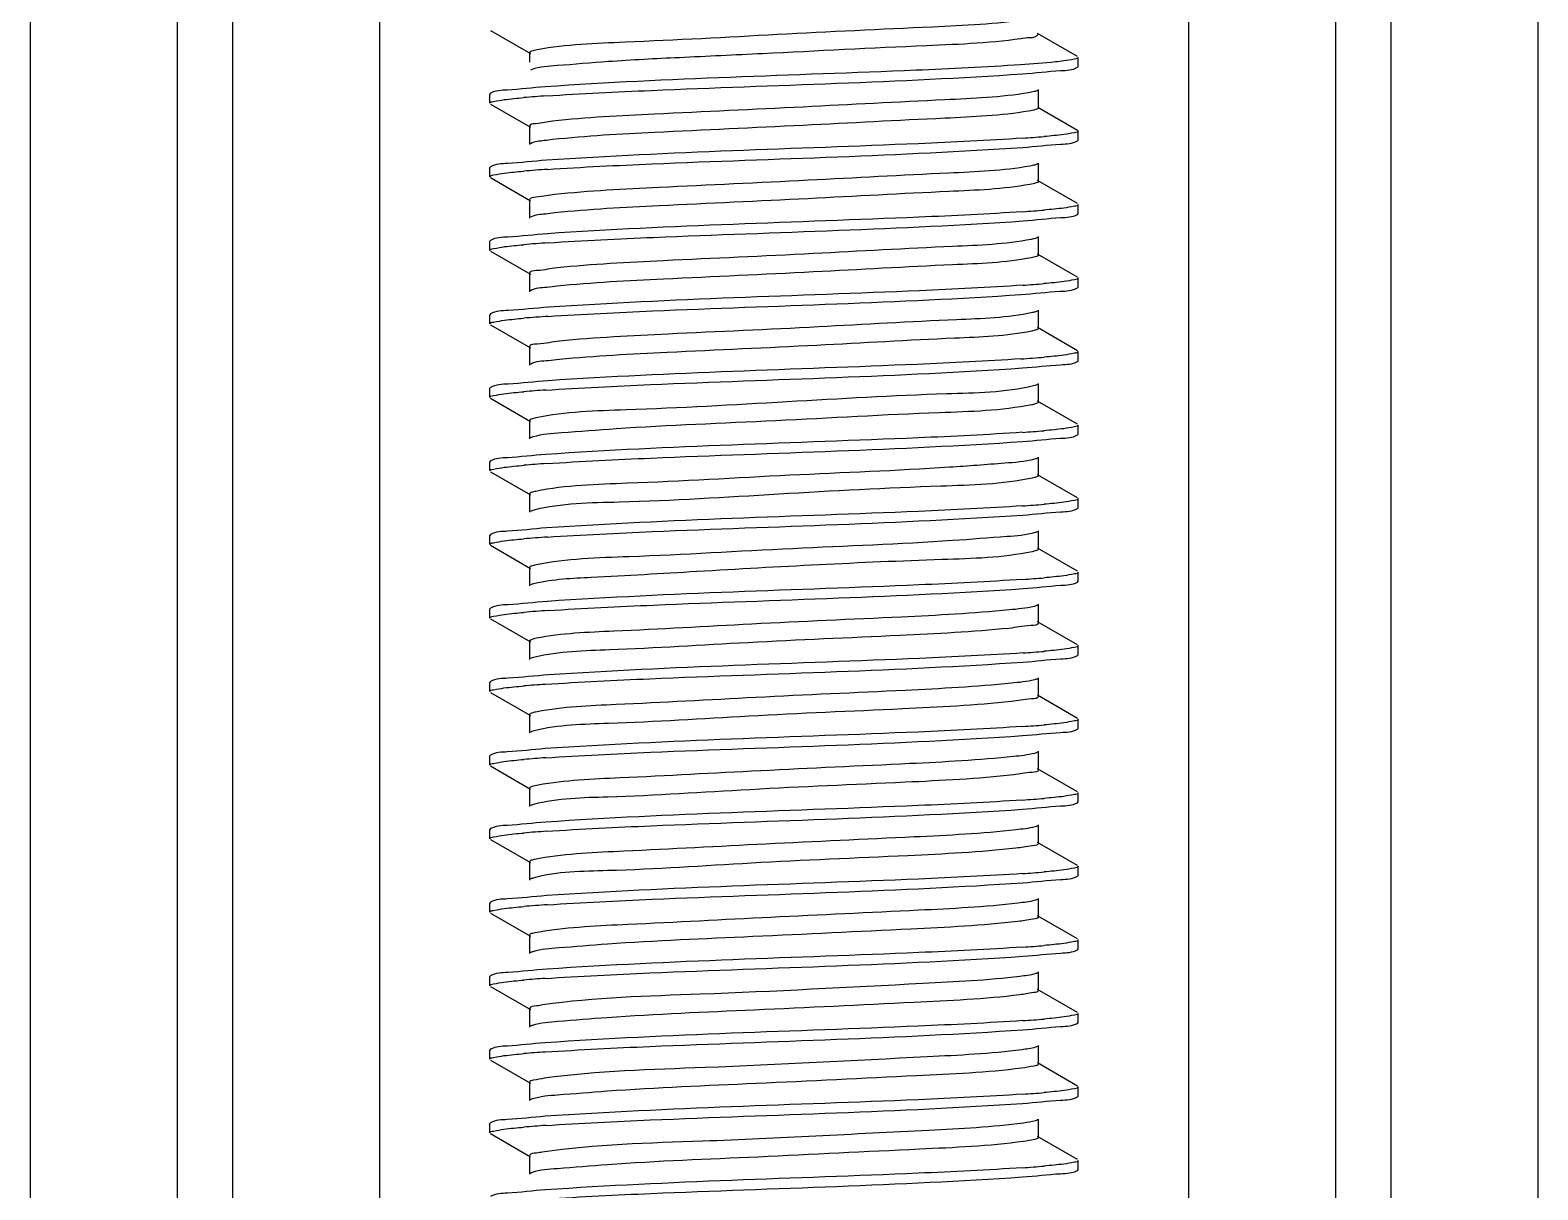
# Model space of a CAD drawing. Extents: x -409572 to -157272, y 600795 to 878326.
# Drawn here: x -397030.8 to -396725.7, y 820077.1 to 820311.8 of the extents above; entities that cross this region are included whole.
import ezdxf

# ---------------------------------------------------------------- set-up
doc = ezdxf.new("R2010")
doc.units = 0
doc.header["$LTSCALE"] = 1000
doc.header["$MEASUREMENT"] = 0
doc.layers.get('0').update_dxf_attribs({"linetype": 'CONTINUOUS'})

msp = doc.modelspace()

# ---------------------------------------------------------------- linework, layer by layer
at = {"linetype": 'CONTINUOUS'}
for p, q in [((-397030.76, 822308.34), (-397030.76, 819345.2)), ((-397000.99, 822308.34), (-397000.99, 819345.2)), ((-396989.83, 822308.34), (-396989.83, 819345.2)), ((-396960.07, 822308.34), (-396960.07, 819345.2)), ((-396796.35, 822308.34), (-396796.35, 819345.2)), ((-396766.59, 822308.34), (-396766.59, 819345.2)), ((-396755.43, 822308.34), (-396755.43, 819345.2)), ((-396725.66, 822308.34), (-396725.66, 819345.2)), ((-396937.6, 820311.72), (-396929.52, 820307.05)), ((-396818.82, 820306.47), (-396826.9, 820311.14)), ((-396929.69, 820307.23), (-396929.69, 820305.35)), ((-396818.68, 820304.44), (-396818.68, 820306.3)), ((-396818.68, 820304.44), (-396818.68, 820306.3)), ((-396929.26, 820303.82), (-396929.52, 820303.7)), ((-396818.82, 820304.28), (-396818.68, 820304.44)), ((-396937.6, 820299.03), (-396937.74, 820298.86)), ((-396826.73, 820296.07), (-396826.73, 820299.79)), ((-396937.74, 820297), (-396937.74, 820298.86)), ((-396937.74, 820297), (-396937.74, 820298.86)), ((-396937.6, 820296.84), (-396929.52, 820292.16)), ((-396826.86, 820296.24), (-396818.83, 820291.59)), ((-396929.69, 820292.35), (-396929.69, 820288.63)), ((-396818.68, 820289.56), (-396818.68, 820291.42)), ((-396818.68, 820289.56), (-396818.68, 820291.42)), ((-396818.82, 820289.4), (-396818.68, 820289.56)), ((-396937.6, 820284.14), (-396937.74, 820283.98)), ((-396937.74, 820282.12), (-396937.74, 820283.98)), ((-396937.74, 820282.12), (-396937.74, 820283.98)), ((-396826.73, 820281.19), (-396826.73, 820284.91)), ((-396937.6, 820281.96), (-396929.52, 820277.28)), ((-396818.82, 820276.7), (-396826.9, 820281.38)), ((-396929.69, 820277.47), (-396929.69, 820273.75)), ((-396818.82, 820274.51), (-396818.68, 820274.68)), ((-396818.68, 820274.68), (-396818.68, 820276.54)), ((-396818.68, 820274.68), (-396818.68, 820276.54)), ((-396937.6, 820269.26), (-396937.74, 820269.1)), ((-396937.74, 820267.24), (-396937.74, 820269.1)), ((-396937.74, 820267.24), (-396937.74, 820269.1)), ((-396826.73, 820266.31), (-396826.73, 820270.03)), ((-396937.6, 820267.07), (-396929.52, 820262.4)), ((-396818.82, 820261.82), (-396826.9, 820266.49)), ((-396929.69, 820262.58), (-396929.69, 820258.86)), ((-396818.82, 820259.63), (-396818.68, 820259.79)), ((-396818.68, 820259.79), (-396818.68, 820261.65)), ((-396818.68, 820259.79), (-396818.68, 820261.65)), ((-396937.6, 820254.38), (-396937.74, 820254.21)), ((-396937.74, 820252.35), (-396937.74, 820254.21)), ((-396937.74, 820252.35), (-396937.74, 820254.21)), ((-396826.73, 820251.42), (-396826.73, 820255.14)), ((-396937.6, 820252.19), (-396929.52, 820247.51)), ((-396818.82, 820246.93), (-396826.9, 820251.61)), ((-396929.69, 820247.7), (-396929.69, 820243.98)), ((-396818.82, 820244.75), (-396818.68, 820244.91)), ((-396818.68, 820244.91), (-396818.68, 820246.77)), ((-396818.68, 820244.91), (-396818.68, 820246.77)), ((-396937.6, 820239.49), (-396937.74, 820239.33)), ((-396937.74, 820237.47), (-396937.74, 820239.33)), ((-396937.74, 820237.47), (-396937.74, 820239.33)), ((-396826.73, 820236.54), (-396826.73, 820240.26)), ((-396937.6, 820237.31), (-396929.52, 820232.63)), ((-396818.82, 820232.05), (-396826.9, 820236.73)), ((-396929.69, 820232.82), (-396929.69, 820229.1)), ((-396818.68, 820230.03), (-396818.68, 820231.89)), ((-396818.68, 820230.03), (-396818.68, 820231.89)), ((-396818.82, 820229.87), (-396818.68, 820230.03)), ((-396937.6, 820224.61), (-396937.74, 820224.45)), ((-396937.74, 820222.59), (-396937.74, 820224.45)), ((-396937.74, 820222.59), (-396937.74, 820224.45)), ((-396826.73, 820221.66), (-396826.73, 820225.38)), ((-396937.6, 820222.42), (-396929.52, 820217.75)), ((-396827.54, 820221.24), (-396828, 820221.13)), ((-396818.82, 820217.17), (-396826.9, 820221.84)), ((-396929.69, 820217.94), (-396929.69, 820214.22)), ((-396818.68, 820215.15), (-396818.68, 820217.01)), ((-396818.68, 820215.15), (-396818.68, 820217.01)), ((-396818.82, 820214.98), (-396818.68, 820215.15)), ((-396826.73, 820206.77), (-396826.73, 820210.49)), ((-396937.6, 820209.73), (-396937.74, 820209.56)), ((-396937.74, 820207.7), (-396937.74, 820209.56)), ((-396937.74, 820207.7), (-396937.74, 820209.56)), ((-396937.6, 820207.54), (-396929.52, 820202.86)), ((-396827.37, 820206.4), (-396827.98, 820206.25)), ((-396818.82, 820202.29), (-396826.9, 820206.96)), ((-396929.69, 820203.05), (-396929.69, 820199.33)), ((-396818.68, 820200.26), (-396818.68, 820202.12)), ((-396818.68, 820200.26), (-396818.68, 820202.12)), ((-396818.82, 820200.1), (-396818.68, 820200.26)), ((-396826.73, 820191.89), (-396826.73, 820195.61)), ((-396937.6, 820194.84), (-396937.74, 820194.68)), ((-396937.74, 820192.82), (-396937.74, 820194.68)), ((-396937.74, 820192.82), (-396937.74, 820194.68)), ((-396937.6, 820192.66), (-396929.52, 820187.98)), ((-396818.82, 820187.4), (-396826.9, 820192.08)), ((-396929.69, 820188.17), (-396929.69, 820184.45)), ((-396818.68, 820185.38), (-396818.68, 820187.24)), ((-396818.68, 820185.38), (-396818.68, 820187.24)), ((-396818.82, 820185.22), (-396818.68, 820185.38)), ((-396937.6, 820179.96), (-396937.74, 820179.8)), ((-396826.73, 820177.01), (-396826.73, 820180.73)), ((-396937.74, 820177.94), (-396937.74, 820179.8)), ((-396937.74, 820177.94), (-396937.74, 820179.8)), ((-396937.6, 820177.77), (-396929.52, 820173.1)), ((-396818.82, 820172.52), (-396826.9, 820177.2)), ((-396929.69, 820173.29), (-396929.69, 820169.57)), ((-396818.68, 820170.5), (-396818.68, 820172.36)), ((-396818.68, 820170.5), (-396818.68, 820172.36)), ((-396818.82, 820170.33), (-396818.68, 820170.5)), ((-396937.6, 820165.08), (-396937.74, 820164.92)), ((-396937.74, 820163.05), (-396937.74, 820164.92)), ((-396937.74, 820163.05), (-396937.74, 820164.92)), ((-396826.73, 820162.12), (-396826.73, 820165.85)), ((-396937.6, 820162.89), (-396929.52, 820158.22)), ((-396818.82, 820157.64), (-396826.9, 820162.31)), ((-396929.69, 820158.4), (-396929.69, 820154.68)), ((-396818.82, 820155.45), (-396818.68, 820155.61)), ((-396818.68, 820155.61), (-396818.68, 820157.47)), ((-396818.68, 820155.61), (-396818.68, 820157.47)), ((-396937.6, 820150.2), (-396937.74, 820150.03)), ((-396937.74, 820148.17), (-396937.74, 820150.03)), ((-396937.74, 820148.17), (-396937.74, 820150.03)), ((-396826.73, 820147.24), (-396826.73, 820150.96)), ((-396937.6, 820148.01), (-396929.52, 820143.33)), ((-396818.82, 820142.75), (-396826.9, 820147.43)), ((-396929.69, 820143.52), (-396929.69, 820139.8)), ((-396818.82, 820140.57), (-396818.68, 820140.73)), ((-396818.68, 820140.73), (-396818.68, 820142.59)), ((-396818.68, 820140.73), (-396818.68, 820142.59)), ((-396937.6, 820135.31), (-396937.74, 820135.15)), ((-396937.74, 820133.29), (-396937.74, 820135.15)), ((-396937.74, 820133.29), (-396937.74, 820135.15)), ((-396826.73, 820132.36), (-396826.73, 820136.08)), ((-396937.6, 820133.13), (-396929.52, 820128.45)), ((-396818.82, 820127.87), (-396826.9, 820132.55)), ((-396929.69, 820128.64), (-396929.69, 820124.92)), ((-396818.82, 820125.68), (-396818.68, 820125.85)), ((-396818.68, 820125.85), (-396818.68, 820127.71)), ((-396818.68, 820125.85), (-396818.68, 820127.71)), ((-396937.6, 820120.43), (-396937.74, 820120.27)), ((-396937.74, 820118.41), (-396937.74, 820120.27)), ((-396937.74, 820118.41), (-396937.74, 820120.27)), ((-396826.73, 820117.48), (-396826.73, 820121.2)), ((-396937.6, 820118.24), (-396929.52, 820113.57)), ((-396818.82, 820112.99), (-396826.9, 820117.66)), ((-396929.69, 820113.75), (-396929.69, 820110.03)), ((-396818.82, 820110.8), (-396818.68, 820110.96)), ((-396818.68, 820110.96), (-396818.68, 820112.82)), ((-396818.68, 820110.96), (-396818.68, 820112.82)), ((-396937.6, 820105.55), (-396937.74, 820105.38)), ((-396937.74, 820103.52), (-396937.74, 820105.38)), ((-396937.74, 820103.52), (-396937.74, 820105.38)), ((-396826.73, 820102.59), (-396826.73, 820106.31)), ((-396937.6, 820103.36), (-396929.52, 820098.68)), ((-396818.82, 820098.1), (-396826.9, 820102.78)), ((-396929.69, 820098.87), (-396929.69, 820095.15)), ((-396818.68, 820096.08), (-396818.68, 820097.94)), ((-396818.68, 820096.08), (-396818.68, 820097.94)), ((-396818.82, 820095.92), (-396818.68, 820096.08)), ((-396937.6, 820090.66), (-396937.74, 820090.5)), ((-396937.74, 820088.64), (-396937.74, 820090.5)), ((-396937.74, 820088.64), (-396937.74, 820090.5)), ((-396937.6, 820088.48), (-396929.52, 820083.8)), ((-396826.73, 820087.71), (-396826.73, 820091.43)), ((-396818.82, 820083.22), (-396826.9, 820087.9)), ((-396929.69, 820083.99), (-396929.69, 820080.27)), ((-396818.68, 820081.2), (-396818.68, 820083.06)), ((-396818.68, 820081.2), (-396818.68, 820083.06)), ((-396818.82, 820081.04), (-396818.68, 820081.2))]:
    msp.add_line(p, q, dxfattribs=at)
for centre, radius, start, end in [((-396909.12, 820039.64), 259.42, 93.7926, 94.8061), ((-396847.05, 820545.64), 256.27, 273.8292, 274.8033), ((-396908.88, 820021.65), 262.54, 93.7603, 94.8057), ((-396847.01, 820530.28), 255.79, 273.8342, 274.8034), ((-396908.6, 820003.26), 266.06, 93.7255, 94.8043), ((-396846.93, 820514.37), 254.76, 273.8451, 274.8037), ((-396908.65, 819989.02), 265.41, 93.7318, 94.8044), ((-396847.46, 820506.15), 261.45, 273.7704, 274.8067), ((-396909.31, 819982.49), 257.04, 93.8184, 94.8057), ((-396830.28, 820246.97), 11.19, 281.5616, 283.1978), ((-396847.05, 820486.1), 256.27, 273.8292, 274.8033), ((-396909.13, 819965.32), 259.33, 93.7936, 94.8061), ((-396847.05, 820471.23), 256.28, 273.8291, 274.8033), ((-396908.88, 819947.35), 262.42, 93.7615, 94.8057), ((-396847.01, 820455.9), 255.83, 273.8339, 274.8034), ((-396908.61, 819928.96), 265.94, 93.7266, 94.8043), ((-396846.93, 820439.99), 254.8, 273.8448, 274.8037), ((-396909.43, 819924.43), 255.55, 93.8354, 94.8048), ((-396847.01, 820426.11), 255.81, 273.8341, 274.8034), ((-396909.32, 819908.13), 256.98, 93.8191, 94.8056), ((-396847.04, 820411.68), 256.26, 273.8293, 274.8033), ((-396909.14, 819890.99), 259.24, 93.7945, 94.8061), ((-396847.05, 820396.82), 256.29, 273.829, 274.8033), ((-396908.9, 819873.07), 262.29, 93.7629, 94.8058), ((-396847.02, 820381.62), 255.97, 273.8325, 274.8033), ((-396909.48, 819865.51), 254.95, 93.8435, 94.8035), ((-396846.94, 820365.67), 254.9, 273.8438, 274.8035), ((-396909.43, 819850.05), 255.52, 93.8358, 94.8047), ((-396847.01, 820351.68), 255.79, 273.8343, 274.8034), ((-396909.32, 819833.78), 256.92, 93.8198, 94.8056), ((-396847.04, 820337.26), 256.25, 273.8293, 274.8033)]:
    msp.add_arc(centre, radius, start, end, dxfattribs=at)
for points, knots in [([(-396829, 820313.97), (-396835.32, 820312.98), (-396852.23, 820312.29), (-396879.35, 820310.93), (-396905.98, 820309.45), (-396922.29, 820308.92), (-396928.13, 820307.82)], [0, 0, 0, 0, 0.193342, 0.50965, 0.820575, 1, 1, 1, 1]), ([(-396829, 820310.25), (-396835.73, 820309.19), (-396853.66, 820308.52), (-396877.1, 820307.28), (-396898.57, 820306.27), (-396912.47, 820305.61), (-396922.37, 820304.71), (-396927.63, 820304.4), (-396929.26, 820303.82)], [0, 0, 0, 0, 0.203475, 0.533865, 0.701503, 0.845145, 0.948486, 1, 1, 1, 1]), ([(-396826.9, 820311.14), (-396826.76, 820311.06), (-396827.49, 820309.95), (-396828.34, 820310.35), (-396829, 820310.25)], [0, 0, 0, 0, 0.189692, 1, 1, 1, 1]), ([(-396928.13, 820307.82), (-396928.52, 820307.74), (-396928.97, 820307.64), (-396929.69, 820307.4), (-396929.69, 820307.23)], [0, 0, 0, 0, 0.711587, 1, 1, 1, 1]), ([(-396821.6, 820305.56), (-396822.15, 820305.49), (-396825.06, 820305.16), (-396827.97, 820304.95), (-396830.33, 820304.8)], [0, 0, 0, 0, 0.191038, 1, 1, 1, 1]), ([(-396818.68, 820306.3), (-396818.68, 820306.03), (-396820.13, 820305.85), (-396820.86, 820305.65), (-396821.6, 820305.56)], [0, 0, 0, 0, 0.271231, 1, 1, 1, 1]), ([(-396830.33, 820304.8), (-396837.4, 820304.32), (-396869.47, 820302.78), (-396901.57, 820302.04), (-396926.52, 820300.34)], [0, 0, 0, 0, 0.220809, 1, 1, 1, 1]), ([(-396926.28, 820298.5), (-396919.22, 820298.97), (-396887.11, 820300.52), (-396854.95, 820301.26), (-396829.93, 820302.96)], [0, 0, 0, 0, 0.220033, 1, 1, 1, 1]), ([(-396829.93, 820302.96), (-396827.36, 820303.14), (-396823.75, 820303.64), (-396819.82, 820303.7), (-396818.82, 820304.28)], [0, 0, 0, 0, 0.690315, 1, 1, 1, 1]), ([(-396926.52, 820300.34), (-396929.09, 820300.17), (-396932.68, 820299.67), (-396936.6, 820299.6), (-396937.6, 820299.03)], [0, 0, 0, 0, 0.690276, 1, 1, 1, 1]), ([(-396828.7, 820299.13), (-396834.3, 820298.19), (-396849.58, 820297.56), (-396874.79, 820296.18), (-396901.26, 820294.98), (-396918.18, 820294.13), (-396925.03, 820293.37)], [0, 0, 0, 0, 0.176416, 0.473758, 0.785535, 1, 1, 1, 1]), ([(-396826.9, 820299.6), (-396827.1, 820299.49), (-396827.71, 820299.32), (-396828.32, 820299.2), (-396828.7, 820299.13)], [0, 0, 0, 0, 0.372348, 1, 1, 1, 1]), ([(-396937.74, 820297), (-396937.74, 820297.27), (-396936.31, 820297.45), (-396935.58, 820297.65), (-396934.86, 820297.74)], [0, 0, 0, 0, 0.271439, 1, 1, 1, 1]), ([(-396826.74, 820296.07), (-396826.74, 820295.87), (-396827.66, 820295.63), (-396828.21, 820295.5), (-396828.7, 820295.41)], [0, 0, 0, 0, 0.283117, 1, 1, 1, 1]), ([(-396925.03, 820293.37), (-396926.2, 820293.24), (-396927.31, 820292.9), (-396929.69, 820292.78), (-396929.69, 820292.35)], [0, 0, 0, 0, 0.732536, 1, 1, 1, 1]), ([(-396828.7, 820295.41), (-396834.3, 820294.47), (-396849.58, 820293.84), (-396874.79, 820292.46), (-396901.26, 820291.26), (-396918.18, 820290.4), (-396925.03, 820289.64)], [0, 0, 0, 0, 0.176416, 0.473758, 0.785535, 1, 1, 1, 1]), ([(-396829.93, 820289.94), (-396836.95, 820289.46), (-396869.07, 820287.92), (-396901.22, 820287.16), (-396926.28, 820285.47)], [0, 0, 0, 0, 0.218896, 1, 1, 1, 1]), ([(-396818.68, 820291.42), (-396818.68, 820291.15), (-396820.11, 820290.97), (-396820.83, 820290.77), (-396821.56, 820290.68)], [0, 0, 0, 0, 0.271491, 1, 1, 1, 1]), ([(-396925.03, 820289.64), (-396925.6, 820289.58), (-396927.08, 820289.36), (-396928.69, 820289.3), (-396929.52, 820288.82)], [0, 0, 0, 0, 0.371201, 1, 1, 1, 1]), ([(-396926.09, 820283.63), (-396919.02, 820284.1), (-396886.96, 820285.64), (-396854.86, 820286.38), (-396829.9, 820288.08)], [0, 0, 0, 0, 0.220774, 1, 1, 1, 1]), ([(-396829.9, 820288.08), (-396827.34, 820288.26), (-396823.74, 820288.75), (-396819.82, 820288.82), (-396818.82, 820289.4)], [0, 0, 0, 0, 0.690269, 1, 1, 1, 1]), ([(-396926.28, 820285.47), (-396928.9, 820285.3), (-396932.57, 820284.79), (-396936.58, 820284.73), (-396937.6, 820284.14)], [0, 0, 0, 0, 0.690689, 1, 1, 1, 1]), ([(-396828.43, 820284.3), (-396833.84, 820283.32), (-396848.88, 820282.74), (-396873.87, 820281.33), (-396900.47, 820280.14), (-396917.58, 820279.27), (-396924.59, 820278.53)], [0, 0, 0, 0, 0.171322, 0.466729, 0.780436, 1, 1, 1, 1]), ([(-396826.9, 820284.72), (-396827.07, 820284.62), (-396827.59, 820284.47), (-396828.11, 820284.36), (-396828.43, 820284.3)], [0, 0, 0, 0, 0.378906, 1, 1, 1, 1]), ([(-396937.74, 820282.12), (-396937.74, 820282.39), (-396936.29, 820282.57), (-396935.56, 820282.77), (-396934.82, 820282.86)], [0, 0, 0, 0, 0.271222, 1, 1, 1, 1]), ([(-396826.73, 820281.19), (-396826.74, 820281.01), (-396827.52, 820280.77), (-396828, 820280.66), (-396828.43, 820280.58)], [0, 0, 0, 0, 0.286608, 1, 1, 1, 1]), ([(-396924.59, 820278.53), (-396925.87, 820278.4), (-396927.08, 820278.02), (-396929.69, 820277.93), (-396929.68, 820277.47)], [0, 0, 0, 0, 0.7335, 1, 1, 1, 1]), ([(-396828.43, 820280.58), (-396833.84, 820279.6), (-396848.88, 820279.02), (-396873.87, 820277.61), (-396900.47, 820276.42), (-396917.58, 820275.55), (-396924.59, 820274.81)], [0, 0, 0, 0, 0.171322, 0.466729, 0.780436, 1, 1, 1, 1]), ([(-396924.59, 820274.81), (-396925.21, 820274.74), (-396926.85, 820274.5), (-396928.62, 820274.46), (-396929.52, 820273.94)], [0, 0, 0, 0, 0.373307, 1, 1, 1, 1]), ([(-396829.9, 820275.06), (-396836.9, 820274.58), (-396868.96, 820273.04), (-396901.06, 820272.28), (-396926.09, 820270.6)], [0, 0, 0, 0, 0.218489, 1, 1, 1, 1]), ([(-396818.68, 820276.54), (-396818.68, 820276.27), (-396820.11, 820276.09), (-396820.83, 820275.89), (-396821.55, 820275.8)], [0, 0, 0, 0, 0.271533, 1, 1, 1, 1]), ([(-396925.89, 820268.76), (-396918.8, 820269.23), (-396886.78, 820270.76), (-396854.73, 820271.5), (-396829.84, 820273.2)], [0, 0, 0, 0, 0.221632, 1, 1, 1, 1]), ([(-396829.84, 820273.2), (-396827.29, 820273.38), (-396823.71, 820273.87), (-396819.82, 820273.94), (-396818.82, 820274.51)], [0, 0, 0, 0, 0.690169, 1, 1, 1, 1]), ([(-396926.09, 820270.6), (-396928.76, 820270.42), (-396932.49, 820269.91), (-396936.56, 820269.85), (-396937.6, 820269.26)], [0, 0, 0, 0, 0.690984, 1, 1, 1, 1]), ([(-396828.18, 820269.46), (-396833.4, 820268.44), (-396848.2, 820267.92), (-396872.96, 820266.47), (-396899.67, 820265.31), (-396916.97, 820264.42), (-396924.14, 820263.69)], [0, 0, 0, 0, 0.16621, 0.459673, 0.775317, 1, 1, 1, 1]), ([(-396826.9, 820269.84), (-396827.05, 820269.75), (-396827.48, 820269.61), (-396827.91, 820269.52), (-396828.18, 820269.46)], [0, 0, 0, 0, 0.386574, 1, 1, 1, 1]), ([(-396937.74, 820267.24), (-396937.74, 820267.51), (-396936.26, 820267.69), (-396935.52, 820267.89), (-396934.77, 820267.99)], [0, 0, 0, 0, 0.270951, 1, 1, 1, 1]), ([(-396828.18, 820265.74), (-396833.4, 820264.72), (-396848.2, 820264.2), (-396872.96, 820262.75), (-396899.67, 820261.59), (-396916.97, 820260.7), (-396924.14, 820259.97)], [0, 0, 0, 0, 0.16621, 0.459673, 0.775317, 1, 1, 1, 1]), ([(-396826.74, 820266.31), (-396826.74, 820266.15), (-396827.39, 820265.91), (-396827.81, 820265.81), (-396828.18, 820265.74)], [0, 0, 0, 0, 0.29131, 1, 1, 1, 1]), ([(-396924.14, 820263.69), (-396925.52, 820263.55), (-396926.83, 820263.14), (-396929.69, 820263.09), (-396929.68, 820262.58)], [0, 0, 0, 0, 0.734301, 1, 1, 1, 1]), ([(-396924.14, 820259.97), (-396924.82, 820259.9), (-396926.6, 820259.65), (-396928.54, 820259.62), (-396929.52, 820259.05)], [0, 0, 0, 0, 0.375224, 1, 1, 1, 1]), ([(-396829.84, 820260.18), (-396836.81, 820259.7), (-396868.82, 820258.16), (-396900.88, 820257.4), (-396925.89, 820255.73)], [0, 0, 0, 0, 0.217929, 1, 1, 1, 1]), ([(-396830.27, 820258.29), (-396827.62, 820258.47), (-396823.9, 820258.98), (-396819.85, 820259.04), (-396818.82, 820259.63)], [0, 0, 0, 0, 0.690884, 1, 1, 1, 1]), ([(-396818.68, 820261.65), (-396818.68, 820261.39), (-396820.1, 820261.21), (-396820.81, 820261.01), (-396821.53, 820260.92)], [0, 0, 0, 0, 0.271629, 1, 1, 1, 1]), ([(-396925.92, 820253.87), (-396918.89, 820254.34), (-396887.01, 820255.87), (-396855.08, 820256.63), (-396830.27, 820258.29)], [0, 0, 0, 0, 0.220785, 1, 1, 1, 1]), ([(-396925.89, 820255.73), (-396928.6, 820255.55), (-396932.4, 820255.03), (-396936.55, 820254.98), (-396937.6, 820254.38)], [0, 0, 0, 0, 0.691296, 1, 1, 1, 1]), ([(-396827.94, 820254.63), (-396832.98, 820253.55), (-396847.54, 820253.12), (-396872.06, 820251.61), (-396898.86, 820250.47), (-396916.35, 820249.58), (-396923.66, 820248.86)], [0, 0, 0, 0, 0.161077, 0.452585, 0.770175, 1, 1, 1, 1]), ([(-396826.9, 820254.95), (-396827.02, 820254.88), (-396827.37, 820254.76), (-396827.73, 820254.68), (-396827.94, 820254.63)], [0, 0, 0, 0, 0.395232, 1, 1, 1, 1]), ([(-396937.74, 820252.35), (-396937.74, 820252.63), (-396936.26, 820252.8), (-396935.52, 820253.01), (-396934.78, 820253.1)], [0, 0, 0, 0, 0.270992, 1, 1, 1, 1]), ([(-396828.09, 820250.88), (-396833.22, 820249.85), (-396847.82, 820249.35), (-396872.35, 820247.89), (-396899.03, 820246.74), (-396916.4, 820245.85), (-396923.66, 820245.14)], [0, 0, 0, 0, 0.163685, 0.455244, 0.771393, 1, 1, 1, 1]), ([(-396826.74, 820251.42), (-396826.74, 820251.28), (-396827.35, 820251.04), (-396827.75, 820250.95), (-396828.09, 820250.88)], [0, 0, 0, 0, 0.292957, 1, 1, 1, 1]), ([(-396923.66, 820248.86), (-396925.16, 820248.71), (-396926.57, 820248.25), (-396929.69, 820248.25), (-396929.68, 820247.7)], [0, 0, 0, 0, 0.734958, 1, 1, 1, 1]), ([(-396923.66, 820245.14), (-396924.4, 820245.07), (-396926.34, 820244.79), (-396928.45, 820244.79), (-396929.52, 820244.17)], [0, 0, 0, 0, 0.376966, 1, 1, 1, 1]), ([(-396830.27, 820245.27), (-396837.26, 820244.8), (-396869.15, 820243.27), (-396901.07, 820242.5), (-396925.92, 820240.85)], [0, 0, 0, 0, 0.219586, 1, 1, 1, 1]), ([(-396829.93, 820243.43), (-396827.36, 820243.61), (-396823.75, 820244.11), (-396819.82, 820244.17), (-396818.82, 820244.75)], [0, 0, 0, 0, 0.690315, 1, 1, 1, 1]), ([(-396818.68, 820246.77), (-396818.68, 820246.5), (-396820.12, 820246.32), (-396820.85, 820246.12), (-396821.57, 820246.03)], [0, 0, 0, 0, 0.271348, 1, 1, 1, 1]), ([(-396926.43, 820238.95), (-396919.38, 820239.43), (-396887.21, 820240.98), (-396855.01, 820241.73), (-396829.93, 820243.43)], [0, 0, 0, 0, 0.219478, 1, 1, 1, 1]), ([(-396937.74, 820237.47), (-396937.74, 820237.74), (-396936.32, 820237.92), (-396935.6, 820238.11), (-396934.89, 820238.21)], [0, 0, 0, 0, 0.27158, 1, 1, 1, 1]), ([(-396925.92, 820240.85), (-396928.63, 820240.67), (-396932.42, 820240.14), (-396936.55, 820240.1), (-396937.6, 820239.49)], [0, 0, 0, 0, 0.69124, 1, 1, 1, 1]), ([(-396827.73, 820239.79), (-396833.47, 820238.44), (-396850.28, 820238.21), (-396877.68, 820236.53), (-396905.35, 820234.99), (-396922.44, 820234.6), (-396928.43, 820233.34)], [0, 0, 0, 0, 0.175128, 0.495203, 0.817983, 1, 1, 1, 1]), ([(-396826.9, 820240.07), (-396827, 820240.01), (-396827.28, 820239.91), (-396827.56, 820239.83), (-396827.73, 820239.79)], [0, 0, 0, 0, 0.405131, 1, 1, 1, 1]), ([(-396828.04, 820236), (-396834.19, 820234.74), (-396851.63, 820234.36), (-396879.59, 820232.6), (-396905.16, 820231.71), (-396921.48, 820230.41), (-396927.16, 820230.02), (-396929.02, 820229.48)], [0, 0, 0, 0, 0.186078, 0.513276, 0.832943, 0.94246, 1, 1, 1, 1]), ([(-396826.74, 820236.54), (-396826.74, 820236.43), (-396827.16, 820236.21), (-396827.48, 820236.13), (-396827.73, 820236.07)], [0, 0, 0, 0, 0.304522, 1, 1, 1, 1]), ([(-396928.43, 820233.34), (-396928.75, 820233.28), (-396929.13, 820233.19), (-396929.68, 820232.95), (-396929.68, 820232.82)], [0, 0, 0, 0, 0.704943, 1, 1, 1, 1]), ([(-396818.68, 820231.89), (-396818.68, 820231.62), (-396820.11, 820231.44), (-396820.83, 820231.24), (-396821.56, 820231.15)], [0, 0, 0, 0, 0.271492, 1, 1, 1, 1]), ([(-396929.02, 820229.48), (-396929.12, 820229.45), (-396929.29, 820229.4), (-396929.46, 820229.32), (-396929.52, 820229.29)], [0, 0, 0, 0, 0.573549, 1, 1, 1, 1]), ([(-396829.93, 820230.41), (-396836.97, 820229.93), (-396869.14, 820228.38), (-396901.34, 820227.63), (-396926.43, 820225.93)], [0, 0, 0, 0, 0.219133, 1, 1, 1, 1]), ([(-396829.93, 820228.55), (-396827.36, 820228.72), (-396823.75, 820229.22), (-396819.82, 820229.29), (-396818.82, 820229.87)], [0, 0, 0, 0, 0.690316, 1, 1, 1, 1]), ([(-396926.43, 820225.93), (-396929.02, 820225.76), (-396932.64, 820225.25), (-396936.59, 820225.19), (-396937.6, 820224.61)], [0, 0, 0, 0, 0.690447, 1, 1, 1, 1]), ([(-396926.29, 820224.08), (-396919.23, 820224.56), (-396887.11, 820226.1), (-396854.95, 820226.85), (-396829.93, 820228.55)], [0, 0, 0, 0, 0.220011, 1, 1, 1, 1]), ([(-396937.74, 820222.59), (-396937.74, 820222.86), (-396936.31, 820223.04), (-396935.58, 820223.23), (-396934.86, 820223.33)], [0, 0, 0, 0, 0.271445, 1, 1, 1, 1]), ([(-396827.54, 820224.96), (-396829.49, 820224.45), (-396835.27, 820224.02), (-396851.72, 820222.76), (-396877.23, 820221.85), (-396905.05, 820220.1), (-396922.33, 820219.73), (-396928.41, 820218.46)], [0, 0, 0, 0, 0.059799, 0.170734, 0.490641, 0.815855, 1, 1, 1, 1]), ([(-396826.9, 820225.19), (-396826.98, 820225.14), (-396827.19, 820225.06), (-396827.41, 820224.99), (-396827.54, 820224.96)], [0, 0, 0, 0, 0.416277, 1, 1, 1, 1]), ([(-396828, 820221.13), (-396834.06, 820219.87), (-396851.3, 820219.46), (-396879.14, 820217.95), (-396906.48, 820216.18), (-396923.24, 820216.08), (-396928.85, 820214.64)], [0, 0, 0, 0, 0.183701, 0.508444, 0.82842, 1, 1, 1, 1]), ([(-396826.74, 820221.66), (-396826.74, 820221.56), (-396827.07, 820221.36), (-396827.33, 820221.29), (-396827.54, 820221.24)], [0, 0, 0, 0, 0.312927, 1, 1, 1, 1]), ([(-396928.41, 820218.46), (-396928.73, 820218.4), (-396929.12, 820218.31), (-396929.68, 820218.07), (-396929.68, 820217.94)], [0, 0, 0, 0, 0.705397, 1, 1, 1, 1]), ([(-396818.68, 820217.01), (-396818.68, 820216.73), (-396820.11, 820216.56), (-396820.83, 820216.36), (-396821.56, 820216.27)], [0, 0, 0, 0, 0.271491, 1, 1, 1, 1]), ([(-396928.85, 820214.64), (-396928.98, 820214.61), (-396929.21, 820214.54), (-396929.44, 820214.45), (-396929.52, 820214.4)], [0, 0, 0, 0, 0.586059, 1, 1, 1, 1]), ([(-396829.93, 820215.53), (-396836.95, 820215.05), (-396869.07, 820213.5), (-396901.23, 820212.75), (-396926.29, 820211.06)], [0, 0, 0, 0, 0.218907, 1, 1, 1, 1]), ([(-396926.1, 820209.21), (-396919.03, 820209.68), (-396886.96, 820211.22), (-396854.86, 820211.97), (-396829.9, 820213.67)], [0, 0, 0, 0, 0.220746, 1, 1, 1, 1]), ([(-396829.9, 820213.67), (-396827.34, 820213.84), (-396823.74, 820214.34), (-396819.82, 820214.41), (-396818.82, 820214.98)], [0, 0, 0, 0, 0.690272, 1, 1, 1, 1]), ([(-396926.29, 820211.06), (-396928.91, 820210.88), (-396932.58, 820210.37), (-396936.58, 820210.31), (-396937.6, 820209.73)], [0, 0, 0, 0, 0.69068, 1, 1, 1, 1]), ([(-396937.74, 820207.7), (-396937.74, 820207.98), (-396936.29, 820208.15), (-396935.56, 820208.35), (-396934.82, 820208.45)], [0, 0, 0, 0, 0.271231, 1, 1, 1, 1]), ([(-396827.37, 820210.12), (-396829.21, 820209.58), (-396834.86, 820209.19), (-396851.14, 820207.88), (-396876.72, 820207), (-396904.73, 820205.24), (-396922.2, 820204.85), (-396928.37, 820203.59)], [0, 0, 0, 0, 0.056967, 0.166117, 0.485703, 0.813401, 1, 1, 1, 1]), ([(-396826.9, 820210.31), (-396826.96, 820210.27), (-396827.11, 820210.2), (-396827.27, 820210.15), (-396827.37, 820210.12)], [0, 0, 0, 0, 0.42914, 1, 1, 1, 1]), ([(-396827.98, 820206.25), (-396833.96, 820205), (-396856.76, 820204.42), (-396886.46, 820202.82), (-396913.88, 820201.13), (-396924.91, 820200.67), (-396928.65, 820199.81)], [0, 0, 0, 0, 0.181624, 0.673933, 0.885992, 1, 1, 1, 1]), ([(-396826.74, 820206.77), (-396826.74, 820206.69), (-396826.98, 820206.51), (-396827.2, 820206.45), (-396827.37, 820206.4)], [0, 0, 0, 0, 0.323936, 1, 1, 1, 1]), ([(-396928.37, 820203.59), (-396928.7, 820203.52), (-396929.09, 820203.43), (-396929.68, 820203.19), (-396929.68, 820203.05)], [0, 0, 0, 0, 0.706204, 1, 1, 1, 1]), ([(-396818.68, 820202.12), (-396818.68, 820201.85), (-396820.11, 820201.67), (-396820.83, 820201.48), (-396821.55, 820201.38)], [0, 0, 0, 0, 0.27153, 1, 1, 1, 1]), ([(-396928.65, 820199.81), (-396928.83, 820199.77), (-396929.12, 820199.69), (-396929.41, 820199.58), (-396929.52, 820199.52)], [0, 0, 0, 0, 0.596978, 1, 1, 1, 1]), ([(-396829.9, 820200.64), (-396836.9, 820200.17), (-396868.97, 820198.62), (-396901.07, 820197.86), (-396926.1, 820196.19)], [0, 0, 0, 0, 0.218507, 1, 1, 1, 1]), ([(-396925.89, 820194.34), (-396918.81, 820194.81), (-396886.79, 820196.35), (-396854.73, 820197.09), (-396829.84, 820198.79)], [0, 0, 0, 0, 0.221603, 1, 1, 1, 1]), ([(-396829.84, 820198.79), (-396827.29, 820198.96), (-396823.71, 820199.46), (-396819.82, 820199.53), (-396818.82, 820200.1)], [0, 0, 0, 0, 0.690172, 1, 1, 1, 1]), ([(-396926.1, 820196.19), (-396928.76, 820196.01), (-396932.49, 820195.49), (-396936.56, 820195.44), (-396937.6, 820194.84)], [0, 0, 0, 0, 0.690974, 1, 1, 1, 1]), ([(-396826.9, 820195.42), (-396827.1, 820195.3), (-396829.02, 820194.79), (-396830.96, 820194.63), (-396832.66, 820194.46)], [0, 0, 0, 0, 0.122489, 1, 1, 1, 1]), ([(-396937.74, 820192.82), (-396937.74, 820193.1), (-396936.26, 820193.27), (-396935.52, 820193.48), (-396934.77, 820193.57)], [0, 0, 0, 0, 0.27096, 1, 1, 1, 1]), ([(-396832.66, 820194.46), (-396839.91, 820193.75), (-396857.27, 820192.86), (-396883.96, 820191.71), (-396908.53, 820190.25), (-396923.17, 820189.75), (-396928.31, 820188.72)], [0, 0, 0, 0, 0.227856, 0.543944, 0.835881, 1, 1, 1, 1]), ([(-396832.66, 820190.74), (-396840.02, 820190.02), (-396857.64, 820189.11), (-396884.62, 820187.99), (-396909.16, 820186.41), (-396923.7, 820186.06), (-396928.65, 820184.93)], [0, 0, 0, 0, 0.230632, 0.550008, 0.84183, 1, 1, 1, 1]), ([(-396826.74, 820191.89), (-396826.73, 820191.35), (-396829.8, 820191.34), (-396831.18, 820190.89), (-396832.66, 820190.74)], [0, 0, 0, 0, 0.265163, 1, 1, 1, 1]), ([(-396928.31, 820188.72), (-396928.66, 820188.65), (-396929.07, 820188.56), (-396929.68, 820188.32), (-396929.68, 820188.17)], [0, 0, 0, 0, 0.707279, 1, 1, 1, 1]), ([(-396818.68, 820187.24), (-396818.68, 820186.97), (-396820.1, 820186.79), (-396820.81, 820186.6), (-396821.53, 820186.5)], [0, 0, 0, 0, 0.271626, 1, 1, 1, 1]), ([(-396928.65, 820184.93), (-396928.82, 820184.88), (-396929.12, 820184.81), (-396929.41, 820184.7), (-396929.52, 820184.64)], [0, 0, 0, 0, 0.596953, 1, 1, 1, 1]), ([(-396926.52, 820179.42), (-396919.47, 820179.9), (-396887.27, 820181.45), (-396855.02, 820182.19), (-396829.9, 820183.9)], [0, 0, 0, 0, 0.219156, 1, 1, 1, 1]), ([(-396829.84, 820185.77), (-396836.81, 820185.29), (-396868.83, 820183.75), (-396900.88, 820182.98), (-396925.89, 820181.32)], [0, 0, 0, 0, 0.217948, 1, 1, 1, 1]), ([(-396829.9, 820183.9), (-396827.34, 820184.08), (-396823.74, 820184.57), (-396819.82, 820184.64), (-396818.82, 820185.22)], [0, 0, 0, 0, 0.69027, 1, 1, 1, 1]), ([(-396925.89, 820181.32), (-396928.61, 820181.14), (-396932.4, 820180.61), (-396936.55, 820180.57), (-396937.6, 820179.96)], [0, 0, 0, 0, 0.691286, 1, 1, 1, 1]), ([(-396826.9, 820180.54), (-396827.09, 820180.43), (-396828.84, 820179.94), (-396830.63, 820179.79), (-396832.19, 820179.63)], [0, 0, 0, 0, 0.124444, 1, 1, 1, 1]), ([(-396937.74, 820177.94), (-396937.74, 820178.21), (-396936.33, 820178.39), (-396935.61, 820178.58), (-396934.89, 820178.67)], [0, 0, 0, 0, 0.271632, 1, 1, 1, 1]), ([(-396832.19, 820179.63), (-396839.32, 820178.9), (-396856.59, 820178.01), (-396883.27, 820176.85), (-396908.08, 820175.4), (-396922.93, 820174.87), (-396928.19, 820173.86)], [0, 0, 0, 0, 0.223654, 0.53891, 0.832763, 1, 1, 1, 1]), ([(-396826.74, 820177.01), (-396826.73, 820176.51), (-396829.54, 820176.45), (-396830.83, 820176.05), (-396832.19, 820175.91)], [0, 0, 0, 0, 0.265626, 1, 1, 1, 1]), ([(-396928.19, 820173.86), (-396928.57, 820173.79), (-396929, 820173.69), (-396929.68, 820173.44), (-396929.68, 820173.29)], [0, 0, 0, 0, 0.709708, 1, 1, 1, 1]), ([(-396832.19, 820175.91), (-396839.53, 820175.15), (-396857.24, 820174.25), (-396884.45, 820173.13), (-396909.2, 820171.48), (-396923.87, 820171.22), (-396928.78, 820170.01)], [0, 0, 0, 0, 0.228548, 0.5497, 0.843389, 1, 1, 1, 1]), ([(-396829.9, 820170.88), (-396836.95, 820170.4), (-396869.16, 820168.85), (-396901.41, 820168.1), (-396926.52, 820166.39)], [0, 0, 0, 0, 0.219182, 1, 1, 1, 1]), ([(-396818.68, 820172.36), (-396818.68, 820172.09), (-396820.11, 820171.91), (-396820.83, 820171.71), (-396821.55, 820171.62)], [0, 0, 0, 0, 0.27153, 1, 1, 1, 1]), ([(-396928.78, 820170.01), (-396928.93, 820169.97), (-396929.18, 820169.9), (-396929.43, 820169.81), (-396929.52, 820169.75)], [0, 0, 0, 0, 0.589537, 1, 1, 1, 1]), ([(-396926.43, 820164.54), (-396919.38, 820165.02), (-396887.21, 820166.57), (-396855.01, 820167.31), (-396829.93, 820169.02)], [0, 0, 0, 0, 0.219464, 1, 1, 1, 1]), ([(-396829.93, 820169.02), (-396827.36, 820169.19), (-396823.75, 820169.69), (-396819.82, 820169.76), (-396818.82, 820170.33)], [0, 0, 0, 0, 0.690315, 1, 1, 1, 1]), ([(-396926.52, 820166.39), (-396929.09, 820166.22), (-396932.68, 820165.72), (-396936.6, 820165.65), (-396937.6, 820165.08)], [0, 0, 0, 0, 0.690282, 1, 1, 1, 1]), ([(-396831.74, 820164.79), (-396838.72, 820164.05), (-396855.79, 820163.18), (-396882.36, 820161.99), (-396907.4, 820160.59), (-396922.49, 820159.99), (-396927.94, 820159.02)], [0, 0, 0, 0, 0.218541, 0.53186, 0.827656, 1, 1, 1, 1]), ([(-396826.9, 820165.66), (-396827.08, 820165.55), (-396828.68, 820165.09), (-396830.31, 820164.94), (-396831.74, 820164.79)], [0, 0, 0, 0, 0.126922, 1, 1, 1, 1]), ([(-396937.74, 820163.05), (-396937.74, 820163.32), (-396936.32, 820163.5), (-396935.6, 820163.7), (-396934.89, 820163.79)], [0, 0, 0, 0, 0.271583, 1, 1, 1, 1]), ([(-396826.73, 820162.12), (-396826.73, 820161.67), (-396829.3, 820161.57), (-396830.49, 820161.21), (-396831.74, 820161.07)], [0, 0, 0, 0, 0.26668, 1, 1, 1, 1]), ([(-396927.94, 820159.02), (-396928.38, 820158.94), (-396928.87, 820158.83), (-396929.68, 820158.58), (-396929.69, 820158.4)], [0, 0, 0, 0, 0.71423, 1, 1, 1, 1]), ([(-396831.74, 820161.07), (-396839.03, 820160.29), (-396856.83, 820159.39), (-396884.24, 820158.28), (-396909.19, 820156.54), (-396924.01, 820156.38), (-396928.89, 820155.1)], [0, 0, 0, 0, 0.226203, 0.548928, 0.844544, 1, 1, 1, 1]), ([(-396829.93, 820155.99), (-396836.97, 820155.51), (-396869.14, 820153.97), (-396901.35, 820153.22), (-396926.43, 820151.52)], [0, 0, 0, 0, 0.219137, 1, 1, 1, 1]), ([(-396818.68, 820157.47), (-396818.68, 820157.2), (-396820.11, 820157.02), (-396820.83, 820156.83), (-396821.56, 820156.73)], [0, 0, 0, 0, 0.271492, 1, 1, 1, 1]), ([(-396928.89, 820155.1), (-396929.01, 820155.07), (-396929.23, 820155), (-396929.44, 820154.92), (-396929.52, 820154.87)], [0, 0, 0, 0, 0.582774, 1, 1, 1, 1]), ([(-396926.29, 820149.67), (-396919.23, 820150.14), (-396887.11, 820151.69), (-396854.96, 820152.43), (-396829.93, 820154.13)], [0, 0, 0, 0, 0.21999, 1, 1, 1, 1]), ([(-396829.93, 820154.13), (-396827.36, 820154.31), (-396823.75, 820154.81), (-396819.82, 820154.87), (-396818.82, 820155.45)], [0, 0, 0, 0, 0.690317, 1, 1, 1, 1]), ([(-396926.43, 820151.52), (-396929.02, 820151.34), (-396932.64, 820150.84), (-396936.59, 820150.77), (-396937.6, 820150.2)], [0, 0, 0, 0, 0.69044, 1, 1, 1, 1]), ([(-396831.3, 820149.96), (-396838.13, 820149.19), (-396855.01, 820148.34), (-396881.45, 820147.14), (-396906.7, 820145.77), (-396922.03, 820145.12), (-396927.66, 820144.19)], [0, 0, 0, 0, 0.213445, 0.524835, 0.822565, 1, 1, 1, 1]), ([(-396826.9, 820150.77), (-396827.06, 820150.68), (-396828.52, 820150.24), (-396830.01, 820150.1), (-396831.3, 820149.96)], [0, 0, 0, 0, 0.129402, 1, 1, 1, 1]), ([(-396937.74, 820148.17), (-396937.74, 820148.44), (-396936.31, 820148.62), (-396935.59, 820148.82), (-396934.86, 820148.91)], [0, 0, 0, 0, 0.27145, 1, 1, 1, 1]), ([(-396826.73, 820147.24), (-396826.73, 820146.82), (-396829.06, 820146.69), (-396830.16, 820146.36), (-396831.3, 820146.24)], [0, 0, 0, 0, 0.267679, 1, 1, 1, 1]), ([(-396927.66, 820144.19), (-396928.17, 820144.1), (-396928.72, 820143.97), (-396929.68, 820143.72), (-396929.69, 820143.52)], [0, 0, 0, 0, 0.717972, 1, 1, 1, 1]), ([(-396831.3, 820146.24), (-396838.55, 820145.43), (-396856.41, 820144.53), (-396884, 820143.42), (-396909.14, 820141.61), (-396924.11, 820141.54), (-396928.97, 820140.2)], [0, 0, 0, 0, 0.223629, 0.547758, 0.845359, 1, 1, 1, 1]), ([(-396829.93, 820141.11), (-396836.95, 820140.63), (-396869.08, 820139.09), (-396901.23, 820138.33), (-396926.29, 820136.64)], [0, 0, 0, 0, 0.218917, 1, 1, 1, 1]), ([(-396829.91, 820139.25), (-396827.34, 820139.43), (-396823.74, 820139.92), (-396819.82, 820139.99), (-396818.82, 820140.57)], [0, 0, 0, 0, 0.690284, 1, 1, 1, 1]), ([(-396818.68, 820142.59), (-396818.68, 820142.32), (-396820.11, 820142.14), (-396820.83, 820141.94), (-396821.56, 820141.85)], [0, 0, 0, 0, 0.27149, 1, 1, 1, 1]), ([(-396928.97, 820140.2), (-396929.08, 820140.16), (-396929.27, 820140.11), (-396929.45, 820140.03), (-396929.52, 820139.99)], [0, 0, 0, 0, 0.576628, 1, 1, 1, 1]), ([(-396926.11, 820134.79), (-396919.04, 820135.27), (-396886.97, 820136.81), (-396854.87, 820137.55), (-396829.91, 820139.25)], [0, 0, 0, 0, 0.220703, 1, 1, 1, 1]), ([(-396926.29, 820136.64), (-396928.91, 820136.47), (-396932.58, 820135.96), (-396936.58, 820135.9), (-396937.6, 820135.31)], [0, 0, 0, 0, 0.690671, 1, 1, 1, 1]), ([(-396830.88, 820135.12), (-396837.55, 820134.34), (-396854.23, 820133.51), (-396880.54, 820132.28), (-396905.99, 820130.95), (-396921.55, 820130.25), (-396927.36, 820129.35)], [0, 0, 0, 0, 0.208365, 0.51783, 0.817489, 1, 1, 1, 1]), ([(-396826.9, 820135.89), (-396827.05, 820135.8), (-396828.36, 820135.39), (-396829.71, 820135.26), (-396830.88, 820135.12)], [0, 0, 0, 0, 0.132064, 1, 1, 1, 1]), ([(-396937.74, 820133.29), (-396937.74, 820133.56), (-396936.29, 820133.74), (-396935.56, 820133.94), (-396934.83, 820134.03)], [0, 0, 0, 0, 0.271241, 1, 1, 1, 1]), ([(-396830.88, 820131.4), (-396838.08, 820130.56), (-396855.99, 820129.72), (-396883.66, 820128.33), (-396907.49, 820127.38), (-396922.27, 820126.17), (-396927.36, 820125.78), (-396929.04, 820125.29)], [0, 0, 0, 0, 0.220836, 0.546198, 0.845814, 0.946671, 1, 1, 1, 1]), ([(-396826.73, 820132.36), (-396826.73, 820131.97), (-396828.84, 820131.82), (-396829.85, 820131.52), (-396830.88, 820131.4)], [0, 0, 0, 0, 0.268865, 1, 1, 1, 1]), ([(-396927.36, 820129.35), (-396927.95, 820129.26), (-396928.57, 820129.11), (-396929.68, 820128.87), (-396929.69, 820128.64)], [0, 0, 0, 0, 0.721099, 1, 1, 1, 1]), ([(-396929.04, 820125.29), (-396929.13, 820125.26), (-396929.3, 820125.21), (-396929.46, 820125.14), (-396929.52, 820125.11)], [0, 0, 0, 0, 0.571059, 1, 1, 1, 1]), ([(-396829.91, 820126.23), (-396836.91, 820125.75), (-396868.98, 820124.21), (-396901.08, 820123.45), (-396926.11, 820121.77)], [0, 0, 0, 0, 0.218549, 1, 1, 1, 1]), ([(-396829.85, 820124.37), (-396827.3, 820124.55), (-396823.72, 820125.04), (-396819.82, 820125.11), (-396818.82, 820125.68)], [0, 0, 0, 0, 0.69018, 1, 1, 1, 1]), ([(-396818.68, 820127.71), (-396818.68, 820127.44), (-396820.11, 820127.26), (-396820.83, 820127.06), (-396821.55, 820126.97)], [0, 0, 0, 0, 0.271512, 1, 1, 1, 1]), ([(-396926.57, 820119.88), (-396919.51, 820120.36), (-396887.27, 820121.92), (-396854.99, 820122.66), (-396829.85, 820124.37)], [0, 0, 0, 0, 0.219066, 1, 1, 1, 1]), ([(-396937.74, 820118.41), (-396937.74, 820118.68), (-396936.32, 820118.85), (-396935.6, 820119.05), (-396934.89, 820119.14)], [0, 0, 0, 0, 0.271599, 1, 1, 1, 1]), ([(-396926.11, 820121.77), (-396928.77, 820121.59), (-396932.5, 820121.08), (-396936.57, 820121.02), (-396937.6, 820120.43)], [0, 0, 0, 0, 0.690961, 1, 1, 1, 1]), ([(-396830.49, 820120.29), (-396836.99, 820119.49), (-396858.59, 820118.46), (-396890.74, 820116.63), (-396916.5, 820116.05), (-396927.04, 820114.52)], [0, 0, 0, 0, 0.2033, 0.669699, 1, 1, 1, 1]), ([(-396826.9, 820121.01), (-396827.04, 820120.93), (-396828.22, 820120.55), (-396829.44, 820120.42), (-396830.49, 820120.29)], [0, 0, 0, 0, 0.134759, 1, 1, 1, 1]), ([(-396830.49, 820116.57), (-396837.61, 820115.69), (-396855.55, 820114.88), (-396883.36, 820113.45), (-396907.42, 820112.52), (-396922.33, 820111.28), (-396927.44, 820110.9), (-396929.1, 820110.39)], [0, 0, 0, 0, 0.21788, 0.544381, 0.846087, 0.947243, 1, 1, 1, 1]), ([(-396826.73, 820117.48), (-396826.73, 820117.13), (-396828.62, 820116.94), (-396829.55, 820116.68), (-396830.49, 820116.57)], [0, 0, 0, 0, 0.269913, 1, 1, 1, 1]), ([(-396927.04, 820114.52), (-396927.43, 820114.46), (-396928.18, 820114.25), (-396929.68, 820114.29), (-396929.69, 820113.75)], [0, 0, 0, 0, 0.421563, 1, 1, 1, 1]), ([(-396929.1, 820110.39), (-396929.18, 820110.37), (-396929.32, 820110.32), (-396929.46, 820110.26), (-396929.52, 820110.22)], [0, 0, 0, 0, 0.566019, 1, 1, 1, 1]), ([(-396829.85, 820111.35), (-396836.9, 820110.87), (-396869.14, 820109.32), (-396901.42, 820108.57), (-396926.57, 820106.86)], [0, 0, 0, 0, 0.219044, 1, 1, 1, 1]), ([(-396829.9, 820109.49), (-396827.34, 820109.66), (-396823.74, 820110.16), (-396819.82, 820110.23), (-396818.82, 820110.8)], [0, 0, 0, 0, 0.690268, 1, 1, 1, 1]), ([(-396818.68, 820112.82), (-396818.68, 820112.56), (-396820.1, 820112.38), (-396820.82, 820112.18), (-396821.53, 820112.09)], [0, 0, 0, 0, 0.271607, 1, 1, 1, 1]), ([(-396926.57, 820106.86), (-396929.12, 820106.68), (-396932.7, 820106.19), (-396936.6, 820106.12), (-396937.6, 820105.55)], [0, 0, 0, 0, 0.690198, 1, 1, 1, 1]), ([(-396926.53, 820105), (-396919.48, 820105.48), (-396887.27, 820107.03), (-396855.02, 820107.78), (-396829.9, 820109.49)], [0, 0, 0, 0, 0.21915, 1, 1, 1, 1]), ([(-396937.74, 820103.52), (-396937.74, 820103.79), (-396936.33, 820103.97), (-396935.61, 820104.17), (-396934.89, 820104.26)], [0, 0, 0, 0, 0.271633, 1, 1, 1, 1]), ([(-396830.11, 820105.45), (-396836.45, 820104.63), (-396857.85, 820103.62), (-396890.01, 820101.81), (-396915.94, 820101.16), (-396926.71, 820099.68)], [0, 0, 0, 0, 0.198237, 0.663206, 1, 1, 1, 1]), ([(-396826.9, 820106.12), (-396827.03, 820106.05), (-396828.08, 820105.7), (-396829.17, 820105.57), (-396830.11, 820105.45)], [0, 0, 0, 0, 0.138038, 1, 1, 1, 1]), ([(-396830.11, 820101.73), (-396837.16, 820100.82), (-396855.11, 820100.03), (-396883.04, 820098.57), (-396907.33, 820097.65), (-396922.36, 820096.38), (-396927.5, 820096.02), (-396929.15, 820095.49)], [0, 0, 0, 0, 0.214764, 0.542299, 0.846146, 0.94769, 1, 1, 1, 1]), ([(-396826.73, 820102.59), (-396826.73, 820102.27), (-396828.42, 820102.07), (-396829.26, 820101.84), (-396830.11, 820101.73)], [0, 0, 0, 0, 0.271897, 1, 1, 1, 1]), ([(-396926.71, 820099.68), (-396927.45, 820099.58), (-396928.22, 820099.38), (-396929.69, 820099.16), (-396929.69, 820098.87)], [0, 0, 0, 0, 0.725984, 1, 1, 1, 1]), ([(-396818.68, 820097.94), (-396818.68, 820097.67), (-396820.11, 820097.49), (-396820.83, 820097.3), (-396821.55, 820097.2)], [0, 0, 0, 0, 0.271532, 1, 1, 1, 1]), ([(-396929.15, 820095.49), (-396929.22, 820095.47), (-396929.35, 820095.43), (-396929.47, 820095.37), (-396929.52, 820095.34)], [0, 0, 0, 0, 0.561464, 1, 1, 1, 1]), ([(-396829.9, 820096.46), (-396836.95, 820095.98), (-396869.16, 820094.43), (-396901.41, 820093.69), (-396926.53, 820091.98)], [0, 0, 0, 0, 0.21918, 1, 1, 1, 1]), ([(-396926.44, 820090.12), (-396919.39, 820090.6), (-396887.22, 820092.15), (-396855.01, 820092.9), (-396829.93, 820094.6)], [0, 0, 0, 0, 0.21945, 1, 1, 1, 1]), ([(-396829.93, 820094.6), (-396827.36, 820094.78), (-396823.75, 820095.28), (-396819.82, 820095.34), (-396818.82, 820095.92)], [0, 0, 0, 0, 0.690314, 1, 1, 1, 1]), ([(-396926.53, 820091.98), (-396929.09, 820091.8), (-396932.68, 820091.31), (-396936.6, 820091.24), (-396937.6, 820090.66)], [0, 0, 0, 0, 0.690278, 1, 1, 1, 1]), ([(-396937.74, 820088.64), (-396937.74, 820088.91), (-396936.32, 820089.09), (-396935.6, 820089.28), (-396934.89, 820089.38)], [0, 0, 0, 0, 0.271586, 1, 1, 1, 1]), ([(-396829.75, 820090.62), (-396836.09, 820089.75), (-396857.78, 820088.77), (-396890.2, 820086.85), (-396916.42, 820086.33), (-396927.17, 820084.73)], [0, 0, 0, 0, 0.196711, 0.666198, 1, 1, 1, 1]), ([(-396826.9, 820091.24), (-396827.02, 820091.17), (-396827.95, 820090.85), (-396828.92, 820090.73), (-396829.75, 820090.62)], [0, 0, 0, 0, 0.141415, 1, 1, 1, 1]), ([(-396829.75, 820086.89), (-396836.71, 820085.94), (-396854.67, 820085.19), (-396882.7, 820083.69), (-396907.22, 820082.79), (-396922.37, 820081.49), (-396927.55, 820081.14), (-396929.19, 820080.6)], [0, 0, 0, 0, 0.2115, 0.539982, 0.846021, 0.948031, 1, 1, 1, 1]), ([(-396826.73, 820087.71), (-396826.73, 820087.42), (-396828.22, 820087.2), (-396828.99, 820087), (-396829.75, 820086.89)], [0, 0, 0, 0, 0.273799, 1, 1, 1, 1]), ([(-396927.17, 820084.73), (-396927.53, 820084.68), (-396928.25, 820084.47), (-396929.69, 820084.5), (-396929.69, 820083.99)], [0, 0, 0, 0, 0.420896, 1, 1, 1, 1]), ([(-396818.68, 820083.06), (-396818.68, 820082.79), (-396820.11, 820082.61), (-396820.83, 820082.41), (-396821.56, 820082.32)], [0, 0, 0, 0, 0.271493, 1, 1, 1, 1]), ([(-396929.19, 820080.6), (-396929.25, 820080.58), (-396929.37, 820080.54), (-396929.48, 820080.48), (-396929.52, 820080.46)], [0, 0, 0, 0, 0.557348, 1, 1, 1, 1]), ([(-396829.93, 820081.58), (-396836.97, 820081.1), (-396869.14, 820079.55), (-396901.35, 820078.8), (-396926.44, 820077.1)], [0, 0, 0, 0, 0.219141, 1, 1, 1, 1]), ([(-396926.3, 820075.25), (-396919.24, 820075.73), (-396887.12, 820077.27), (-396854.96, 820078.02), (-396829.93, 820079.72)], [0, 0, 0, 0, 0.21997, 1, 1, 1, 1]), ([(-396829.93, 820079.72), (-396827.36, 820079.89), (-396823.75, 820080.39), (-396819.82, 820080.46), (-396818.82, 820081.04)], [0, 0, 0, 0, 0.690317, 1, 1, 1, 1]), ([(-396926.44, 820077.1), (-396929.02, 820076.93), (-396932.64, 820076.42), (-396936.59, 820076.36), (-396937.6, 820075.78)], [0, 0, 0, 0, 0.690434, 1, 1, 1, 1])]:
    msp.add_open_spline(points, degree=3, knots=knots, dxfattribs=at)
for points in [[(-396934.86, 820297.74), (-396933.53, 820297.91), (-396932.19, 820298.04), (-396930.86, 820298.15)], [(-396821.56, 820290.68), (-396822.9, 820290.51), (-396824.24, 820290.38), (-396825.59, 820290.27)], [(-396934.82, 820282.86), (-396933.51, 820283.03), (-396932.19, 820283.16), (-396930.87, 820283.27)], [(-396821.55, 820275.8), (-396822.89, 820275.62), (-396824.24, 820275.5), (-396825.59, 820275.39)], [(-396934.77, 820267.99), (-396933.48, 820268.15), (-396932.18, 820268.27), (-396930.88, 820268.38)], [(-396821.53, 820260.92), (-396822.88, 820260.74), (-396824.24, 820260.62), (-396825.59, 820260.5)], [(-396934.78, 820253.1), (-396933.48, 820253.27), (-396932.18, 820253.39), (-396930.88, 820253.5)], [(-396821.57, 820246.03), (-396822.9, 820245.86), (-396824.22, 820245.74), (-396825.55, 820245.62)], [(-396934.89, 820238.21), (-396933.54, 820238.38), (-396932.19, 820238.51), (-396930.85, 820238.62)], [(-396821.56, 820231.15), (-396822.9, 820230.98), (-396824.24, 820230.85), (-396825.59, 820230.74)], [(-396934.86, 820223.33), (-396933.53, 820223.5), (-396932.19, 820223.62), (-396930.86, 820223.74)], [(-396821.56, 820216.27), (-396822.9, 820216.09), (-396824.24, 820215.97), (-396825.59, 820215.85)], [(-396934.82, 820208.45), (-396933.51, 820208.62), (-396932.19, 820208.74), (-396930.87, 820208.85)], [(-396821.55, 820201.38), (-396822.89, 820201.21), (-396824.24, 820201.08), (-396825.59, 820200.97)], [(-396934.77, 820193.57), (-396933.48, 820193.74), (-396932.18, 820193.86), (-396930.88, 820193.97)], [(-396821.53, 820186.5), (-396822.88, 820186.33), (-396824.24, 820186.2), (-396825.59, 820186.09)], [(-396934.89, 820178.67), (-396933.54, 820178.85), (-396932.19, 820178.97), (-396930.84, 820179.09)], [(-396821.55, 820171.62), (-396822.89, 820171.44), (-396824.24, 820171.32), (-396825.59, 820171.2)], [(-396934.89, 820163.79), (-396933.54, 820163.97), (-396932.19, 820164.09), (-396930.85, 820164.21)], [(-396821.56, 820156.73), (-396822.9, 820156.56), (-396824.24, 820156.44), (-396825.59, 820156.32)], [(-396934.86, 820148.91), (-396933.53, 820149.08), (-396932.19, 820149.21), (-396930.86, 820149.32)], [(-396821.56, 820141.85), (-396822.9, 820141.68), (-396824.24, 820141.55), (-396825.59, 820141.44)], [(-396934.83, 820134.03), (-396933.51, 820134.2), (-396932.19, 820134.33), (-396930.87, 820134.44)], [(-396821.55, 820126.97), (-396822.89, 820126.79), (-396824.24, 820126.67), (-396825.59, 820126.56)], [(-396934.89, 820119.14), (-396933.54, 820119.32), (-396932.18, 820119.44), (-396930.83, 820119.56)], [(-396821.53, 820112.09), (-396822.88, 820111.91), (-396824.24, 820111.79), (-396825.59, 820111.67)], [(-396934.89, 820104.26), (-396933.54, 820104.43), (-396932.19, 820104.56), (-396930.84, 820104.68)], [(-396821.55, 820097.2), (-396822.89, 820097.03), (-396824.24, 820096.9), (-396825.59, 820096.79)], [(-396934.89, 820089.38), (-396933.54, 820089.55), (-396932.19, 820089.68), (-396930.84, 820089.79)], [(-396821.56, 820082.32), (-396822.9, 820082.15), (-396824.24, 820082.02), (-396825.59, 820081.91)]]:
    msp.add_open_spline(points, degree=3, dxfattribs=at)

doc.saveas('drawing.dxf')
